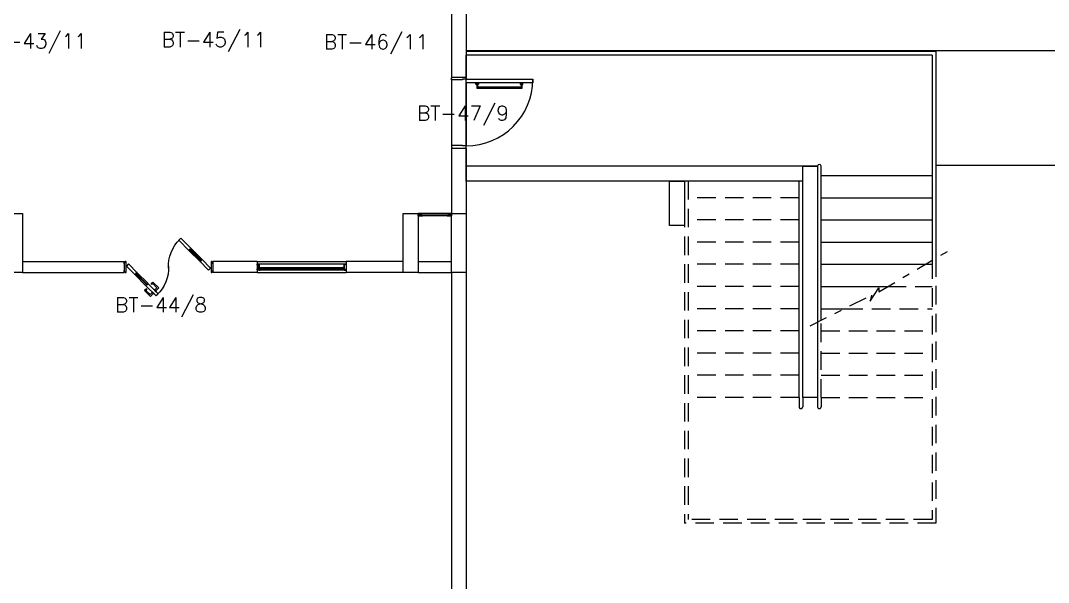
# Model space of a CAD drawing. Header units: millimetres. Extents: x 2686 to 2939, y 1294 to 1441.
# Drawn here: x 2852.3 to 2866.19, y 1309.06 to 1316.66 of the extents above; entities that cross this region are included whole.
import ezdxf

# ---------------------------------------------------------------- set-up
doc = ezdxf.new("R2010")
doc.units = ezdxf.units.MM
doc.linetypes.add('DASHDOT2', pattern=[0.5, 0.25, -0.125, 0, -0.125])
doc.linetypes.add('HIDDEN', pattern=[0.375, 0.25, -0.125])
for name, color, linetype in [('AR-ALV', 2, 'Continuous'), ('AR-CALÇADA', 1, 'Continuous'), ('AR-DASH', 1, 'DASHDOT2'), ('AR-ESCADA', 2, 'Continuous'), ('AR-ESQ', 1, 'Continuous'), ('AR-ESTC', 3, 'Continuous'), ('AR-PEITORIL', 1, 'Continuous'), ('AR-PF-maçaneta', 1, 'Continuous'), ('AR-PF-mov', 1, 'Continuous'), ('AR-PF-pm1', 2, 'Continuous'), ('AR-PF-soleira', 1, 'Continuous'), ('AR-PISO', 1, 'Continuous'), ('AR-PORTA', 1, 'Continuous'), ('DT-ESQ-BAGUETE-C', 1, 'Continuous'), ('DT-ESQ-BAGUETE-V', 1, 'Continuous'), ('DT-ESQ-CHAPA DOBRADA-V', 1, 'Continuous'), ('DT-ESQ-MARCO-V', 1, 'Continuous'), ('DT-ESQ-PERFIL CADEIRA-C', 2, 'Continuous'), ('DT-ESQ-PERFIL CADEIRA-V', 2, 'Continuous'), ('DT-ESQ-PERFIL U-C', 2, 'Continuous'), ('DT-ESQ-VENEZIANA-C', 1, 'Continuous'), ('DT-ESQ-VENEZIANA-V', 1, 'Continuous'), ('DT-ESQ-VIDRO-C', 2, 'Continuous'), ('DT-TXTMOD', 1, 'Continuous'), ('ENDEREÇO', 2, 'Continuous'), ('ES-GUARDACORPO', 2, 'Continuous'), ('maçaneta', 1, 'Continuous'), ('mov', 1, 'Continuous'), ('PM-PERFIL U-C', 2, 'Continuous'), ('PM-VIDRO', 2, 'Continuous'), ('pm1', 2, 'Continuous'), ('pm2', 2, 'Continuous'), ('PROJ2', 1, 'HIDDEN')]:
    doc.layers.add(name, color=color, linetype=linetype)
doc.styles.add('S10', font='simplex.shx', dxfattribs={"height": 0.1})
doc.styles.add('UNB1-100', font='simplex.shx', dxfattribs={"height": 0.2})

# ---------------------------------------------------------------- blocks, each defined once
blk = doc.blocks.new('EF01-P')
at = {"layer": 'DT-ESQ-BAGUETE-C', "ltscale": 0.1}
for points in [[(0.002, 0.035), (0.015, 0.035), (0.015, 0.033), (0.002, 0.033), (0.002, 0.005), (0.015, 0.005), (0.015, 0.004), (0.002, 0.004, -0.414214), (0, 0.005), (0, 0.033, -0.414214)], [(0.448, 0.035), (0.435, 0.035), (0.435, 0.033), (0.448, 0.033), (0.448, 0.005), (0.435, 0.005), (0.435, 0.004), (0.448, 0.004, 0.414214), (0.45, 0.005), (0.45, 0.033, 0.414214)]]:
    blk.add_lwpolyline(points, format="xyb", close=True, dxfattribs=at)
at = {"layer": 'DT-ESQ-PERFIL CADEIRA-C', "ltscale": 0.1}
for points in [[(0.01, 0.002), (0.01, 0.003), (0.002, 0.003, 1), (0.002, 0), (0.015, 0, 0.414214), (0.016, 0.002), (0.016, 0.033), (0.043, 0.033)], [(0.043, 0.006), (0.018, 0.006), (0.018, 0.016), (0.016, 0.016), (0.016, 0.006, 0.414214), (0.018, 0.005), (0.043, 0.005), (0.056, 0.005, 1), (0.056, 0.008), (0.043, 0.008), (0.043, 0.02), (0.043, 0.032), (0.056, 0.032, 1), (0.056, 0.035), (0.043, 0.035), (0.016, 0.035, 0.414214), (0.015, 0.033), (0.015, 0.002), (0.002, 0.002)], [(0.041, 0.02), (0.041, 0.032, -0.414214), (0.043, 0.033), (0.056, 0.033)], [(0.041, 0.02), (0.041, 0.008, 0.414214), (0.043, 0.006), (0.056, 0.006)], [(0.407, 0.006), (0.432, 0.006), (0.432, 0.016), (0.433, 0.016), (0.433, 0.006, -0.414214), (0.432, 0.005), (0.407, 0.005), (0.394, 0.005, -1), (0.394, 0.008), (0.407, 0.008), (0.407, 0.02), (0.407, 0.032), (0.394, 0.032, -1), (0.394, 0.035), (0.407, 0.035), (0.433, 0.035, -0.414214), (0.435, 0.033), (0.435, 0.002), (0.448, 0.002)], [(0.408, 0.02), (0.408, 0.032, 0.414214), (0.407, 0.033), (0.394, 0.033)], [(0.408, 0.02), (0.408, 0.008, -0.414214), (0.407, 0.006), (0.394, 0.006)], [(0.44, 0.002), (0.44, 0.003), (0.448, 0.003, -1), (0.448, 0), (0.435, 0, -0.414214), (0.433, 0.002), (0.433, 0.033), (0.407, 0.033)]]:
    blk.add_lwpolyline(points, format="xyb", dxfattribs=at)
at = {"layer": 'DT-ESQ-PERFIL CADEIRA-V', "ltscale": 0.1}
blk.add_line((0.015, 0), (0.435, 0), dxfattribs=at)
at = {"layer": 'DT-ESQ-VENEZIANA-C', "ltscale": 0.1}
for p, q in [((0.043, 0.011), (0.407, 0.011)), ((0.043, 0.009), (0.407, 0.009))]:
    blk.add_line(p, q, dxfattribs=at)
at = {"layer": 'DT-ESQ-VENEZIANA-V', "ltscale": 0.1}
blk.add_line((0.043, 0.031), (0.407, 0.031), dxfattribs=at)
blk = doc.blocks.new('ES-2P-2PAV-D')
at = {"layer": 'AR-DASH'}
for p, q in [((5.578, -2.445), (6.569, -1.865)), ((4.649, -2.906), (5.48, -2.491)), ((5.462, -2.571), (5.578, -2.393)), ((5.48, -2.491), (5.462, -2.571)), ((5.578, -2.393), (5.578, -2.445))]:
    blk.add_line(p, q, dxfattribs=at)
at = {"layer": 'AR-ESTC'}
for points in [[(4.55, -1.325), (4.55, -1.295), (4.55, -0.75), (4.75, -0.75), (4.75, -1.295), (4.75, -1.325), (4.75, -3.875), (4.55, -3.875)], [(2.75, -0.95), (2.95, -0.95), (2.95, -1.55), (2.75, -1.55)]]:
    blk.add_lwpolyline(points, close=True, dxfattribs=at)
at = {"layer": 'AR-PISO'}
for p, q in [((0, -0.75), (0, 0.75)), ((4.8, -0.875), (6.3, -0.875)), ((4.8, -1.175), (6.3, -1.175)), ((4.8, -1.475), (6.3, -1.475)), ((4.8, -1.775), (6.3, -1.775)), ((4.8, -2.075), (6.21, -2.075)), ((4.8, -2.375), (5.697, -2.375)), ((4.8, -2.675), (5.111, -2.675))]:
    blk.add_line(p, q, dxfattribs=at)
at = {"layer": 'ES-GUARDACORPO'}
for p, q in [((6.35, 0.8), (0, 0.8)), ((0, 0.8), (0, 0.8)), ((0, 0.8), (0, 0.75)), ((6.3, 0.75), (0, 0.75)), ((6.3, 0.75), (6.3, -2.023)), ((6.35, 0.8), (6.35, -1.993)), ((4.75, -0.75), (0, -0.75)), ((0, -0.95), (0, -0.75)), ((4.8, -0.875), (4.8, -0.75)), ((4.55, -0.95), (0, -0.95)), ((4.5, -3.875), (4.5, -0.95)), ((4.8, -2.83), (4.8, -0.875))]:
    blk.add_line(p, q, dxfattribs=at)
blk.add_arc((4.775, -0.75), 0.025, 0, 180, dxfattribs=at)
at = {"layer": 'PROJ2'}
for p, q in [((2.95, -0.95), (2.95, -5.575)), ((3, -0.95), (3, -5.525)), ((4.5, -1.175), (3, -1.175)), ((4.5, -1.475), (3, -1.475)), ((4.5, -1.775), (3, -1.775)), ((4.5, -2.075), (3, -2.075)), ((6.21, -2.075), (6.3, -2.075)), ((6.3, -2.023), (6.3, -5.525)), ((6.35, -1.993), (6.35, -5.575)), ((4.5, -2.375), (3, -2.375)), ((5.697, -2.375), (6.3, -2.375)), ((4.5, -2.675), (3, -2.675)), ((5.111, -2.675), (6.3, -2.675)), ((4.8, -3.875), (4.8, -2.83)), ((4.5, -2.975), (3, -2.975)), ((4.8, -2.975), (6.3, -2.975)), ((4.5, -3.275), (3, -3.275)), ((4.8, -3.275), (6.3, -3.275)), ((4.5, -3.575), (3, -3.575)), ((4.8, -3.575), (6.3, -3.575)), ((4.5, -3.875), (3, -3.875)), ((4.5, -3.875), (4.5, -4)), ((4.55, -3.875), (4.55, -4)), ((4.75, -3.875), (4.75, -4)), ((4.8, -3.875), (6.3, -3.875)), ((4.8, -3.875), (4.8, -4)), ((6.3, -5.525), (3, -5.525)), ((6.35, -5.575), (2.95, -5.575))]:
    blk.add_line(p, q, dxfattribs=at)
for centre in [(4.525, -4), (4.775, -4)]:
    blk.add_arc(centre, 0.025, 180, 0, dxfattribs=at)
blk = doc.blocks.new('pcf-alv-01p-esq')
at = {"layer": 'AR-PF-maçaneta'}
blk.add_line((0.13, 0.342), (0.13, 0.957), dxfattribs=at)
for points in [[(0.09, 0.957), (0.105, 0.957), (0.105, 0.962), (0.095, 0.967), (0.08, 0.967), (0.08, 0.932), (0.095, 0.932), (0.105, 0.937), (0.105, 0.942), (0.09, 0.942)], [(0.13, 0.357), (0.09, 0.357), (0.09, 0.342), (0.15, 0.342), (0.15, 0.957), (0.09, 0.957), (0.09, 0.942), (0.13, 0.942)], [(0.09, 0.342), (0.105, 0.342), (0.105, 0.337), (0.095, 0.332), (0.08, 0.332), (0.08, 0.367), (0.095, 0.367), (0.105, 0.362), (0.105, 0.357), (0.09, 0.357)]]:
    blk.add_lwpolyline(points, dxfattribs=at)
at = {"layer": 'AR-PF-mov'}
blk.add_arc((0.03, 0.2), 0.9, 0, 90, dxfattribs=at)
at = {"layer": 'AR-PF-pm1'}
for p, q in [((0, 0.01), (0, 0.19)), ((0.01, 0.19), (0, 0.19)), ((0.01, 0.2), (0.03, 0.2)), ((0.01, 0.2), (0.01, 0.19)), ((0.03, 0.2), (0.03, 0.15)), ((0.03, 0.15), (0.035, 0.15)), ((0.035, 0.15), (0.035, 0)), ((0.93, 0.15), (0.925, 0.15)), ((0.925, 0.15), (0.925, 0)), ((0.95, 0.2), (0.93, 0.2)), ((0.93, 0.2), (0.93, 0.15)), ((0.95, 0.2), (0.95, 0.19)), ((0.95, 0.19), (0.96, 0.19)), ((0.96, 0.01), (0.96, 0.19)), ((0.01, 0.01), (0, 0.01)), ((0.01, 0), (0.01, 0.01)), ((0.035, 0), (0.01, 0)), ((0.925, 0), (0.95, 0)), ((0.95, 0), (0.95, 0.01)), ((0.95, 0.01), (0.96, 0.01))]:
    blk.add_line(p, q, dxfattribs=at)
blk.add_lwpolyline([(0.08, 1.1), (0.08, 0.2), (0.03, 0.2), (0.03, 1.1)], close=True, dxfattribs=at)
at = {"layer": 'AR-PF-soleira'}
for p, q in [((0.08, 0.2), (0.93, 0.2)), ((0.035, 0), (0.925, 0))]:
    blk.add_line(p, q, dxfattribs=at)
blk = doc.blocks.new('EF05B-P')
at = {"layer": 'DT-ESQ-BAGUETE-C', "ltscale": 0.1}
for points in [[(0.039, -0.05), (0.0255, -0.05), (0.0255, -0.0485), (0.039, -0.0485), (0.039, -0.0365), (0.0255, -0.0365), (0.0255, -0.035), (0.039, -0.035, -0.4142136), (0.0405, -0.0365), (0.0405, -0.0485, -0.4142136)], [(1.161, -0.05), (1.1745, -0.05), (1.1745, -0.0485), (1.161, -0.0485), (1.161, -0.0365), (1.1745, -0.0365), (1.1745, -0.035), (1.161, -0.035, 0.4142136), (1.1595, -0.0365), (1.1595, -0.0485, 0.4142136)]]:
    blk.add_lwpolyline(points, format="xyb", close=True, dxfattribs=at)
at = {"layer": 'DT-ESQ-BAGUETE-V', "ltscale": 0.1}
blk.add_line((1.161, -0.05), (0.039, -0.05), dxfattribs=at)
at = {"layer": 'DT-ESQ-CHAPA DOBRADA-V', "ltscale": 0.1}
blk.add_line((1.16, -0.067), (0.04, -0.067), dxfattribs=at)
at = {"layer": 'DT-ESQ-MARCO-V', "ltscale": 0.1}
for p, q in [((0.0235, -0.035), (1.1765, -0.035)), ((0.0235, -0.115), (1.1765, -0.115))]:
    blk.add_line(p, q, dxfattribs=at)
at = {"layer": 'DT-ESQ-PERFIL U-C', "ltscale": 0.1}
for points in [[(0.025, -0.0655), (0.025, -0.0655, 0.4142136), (0.0235, -0.067), (0.0235, -0.1135), (0.0015, -0.1135), (0.0015, -0.1), (0, -0.1), (0, -0.1135, 0.4142136), (0.0015, -0.115), (0.0235, -0.115, 0.4142136), (0.025, -0.1135), (0.025, -0.067), (0.04, -0.067, 1), (0.04, -0.064), (0.025, -0.064), (0.025, -0.0365, 0.4142136), (0.0235, -0.035), (0.0015, -0.035, 0.4142136), (0, -0.0365), (0, -0.05), (0.0015, -0.05), (0.0015, -0.0365), (0.0235, -0.0365), (0.0235, -0.064, 0.4142136), (0.025, -0.0655), (0.04, -0.0655)], [(1.175, -0.0655), (1.175, -0.0655, -0.4142136), (1.1765, -0.067), (1.1765, -0.1135), (1.1985, -0.1135), (1.1985, -0.1), (1.2, -0.1), (1.2, -0.1135, -0.4142136), (1.1985, -0.115), (1.1765, -0.115, -0.4142136), (1.175, -0.1135), (1.175, -0.067), (1.16, -0.067, -1), (1.16, -0.064), (1.175, -0.064), (1.175, -0.0365, -0.4142136), (1.1765, -0.035), (1.1985, -0.035, -0.4142136), (1.2, -0.0365), (1.2, -0.05), (1.1985, -0.05), (1.1985, -0.0365), (1.1765, -0.0365), (1.1765, -0.064, -0.4142136), (1.175, -0.0655), (1.16, -0.0655)]]:
    blk.add_lwpolyline(points, format="xyb", dxfattribs=at)
at = {"layer": 'DT-ESQ-VIDRO-C', "ltscale": 0.1}
blk.add_lwpolyline([(0.027, -0.062), (0.027, -0.052), (1.173, -0.052), (1.173, -0.062)], close=True, dxfattribs=at)
at = {"layer": 'DT-TXTMOD', "ltscale": 0.1, "style": 'S10', "flags": 3}
blk.add_attdef('EF05B', (0.05, 0), '', height=0.1, dxfattribs=at)
blk = doc.blocks.new('PM7B')
at = {"layer": 'maçaneta'}
for points in [[(0.732, -0.208), (0.771, -0.247), (0.785, -0.233), (0.758, -0.206, -0.414214), (0.758, -0.204), (0.813, -0.148), (0.827, -0.162), (0.834, -0.155), (0.81, -0.13)], [(0.806, -0.282), (0.845, -0.321), (0.923, -0.243), (0.898, -0.219), (0.891, -0.226), (0.905, -0.24), (0.849, -0.295, -0.414214), (0.847, -0.295), (0.82, -0.268)], [(0.845, -0.321), (0.806, -0.282), (0.82, -0.268), (0.847, -0.295, 0.414214), (0.849, -0.295), (0.905, -0.24), (0.891, -0.226), (0.898, -0.219), (0.923, -0.243)]]:
    blk.add_lwpolyline(points, format="xyb", close=True, dxfattribs=at)
for points in [[(0.792, -0.226), (0.764, -0.254), (0.767, -0.258), (0.795, -0.229)], [(0.792, -0.226), (0.764, -0.254), (0.767, -0.258), (0.795, -0.229)], [(0.827, -0.261), (0.799, -0.289), (0.795, -0.286), (0.824, -0.258)], [(0.827, -0.261), (0.799, -0.289), (0.795, -0.286), (0.824, -0.258)]]:
    blk.add_lwpolyline(points, close=True, dxfattribs=at)
at = {"layer": 'mov'}
for centre, start, end in [((0.099, 0.089), 356.8029, 46.3992), ((1.101, 0.061), 176.8029, 226.3992)]:
    blk.add_arc(centre, 0.501, start, end, dxfattribs=at)
at = {"layer": 'PM-PERFIL U-C'}
for p, q in [((0.001, 0.14), (0.01, 0.14)), ((0.01, 0.14), (0.01, 0.149)), ((0.012, 0.15), (0.023, 0.15)), ((0.023, 0.148), (0.012, 0.148)), ((0.012, 0.148), (0.012, 0.14)), ((0.023, 0.148), (0.023, 0.002)), ((0.025, 0.149), (0.025, 0.001)), ((1.175, 0.149), (1.175, 0.001)), ((1.188, 0.15), (1.176, 0.15)), ((1.177, 0.148), (1.188, 0.148)), ((1.177, 0.148), (1.177, 0.002)), ((1.188, 0.148), (1.188, 0.14)), ((1.19, 0.14), (1.19, 0.149)), ((1.198, 0.14), (1.19, 0.14)), ((0, 0.12), (0, 0.139)), ((0.002, 0.12), (0, 0.12)), ((0, 0.012), (0, 0.03)), ((0, 0.03), (0.002, 0.03)), ((0.01, 0.01), (0.001, 0.01)), ((0.01, 0.138), (0.002, 0.138)), ((0.002, 0.138), (0.002, 0.12)), ((0.002, 0.03), (0.002, 0.012)), ((0.002, 0.012), (0.01, 0.012)), ((0.01, 0.001), (0.01, 0.01)), ((0.012, 0.01), (0.012, 0.002)), ((0.012, 0.002), (0.023, 0.002)), ((0.023, 0), (0.012, 0)), ((1.188, 0.002), (1.177, 0.002)), ((1.176, 0), (1.188, 0)), ((1.188, 0.01), (1.188, 0.002)), ((1.189, 0.138), (1.198, 0.138)), ((1.198, 0.012), (1.189, 0.012)), ((1.19, 0.01), (1.198, 0.01)), ((1.19, 0.001), (1.19, 0.01)), ((1.198, 0.138), (1.198, 0.12)), ((1.198, 0.12), (1.2, 0.12)), ((1.198, 0.03), (1.198, 0.012)), ((1.2, 0.03), (1.198, 0.03)), ((1.2, 0.12), (1.2, 0.139)), ((1.2, 0.012), (1.2, 0.03))]:
    blk.add_line(p, q, dxfattribs=at)
for centre, start, end in [((0.001, 0.139), 90, 180), ((0.012, 0.149), 90, 180), ((0.01, 0.14), 270, 0), ((0.023, 0.149), 0, 90), ((1.176, 0.149), 90, 180), ((1.188, 0.149), 0, 90), ((1.189, 0.14), 180, 270), ((1.198, 0.139), 0, 90), ((0.001, 0.012), 180, 270), ((0.01, 0.01), 0, 90), ((0.012, 0.001), 180, 270), ((0.023, 0.001), 269.9386, 0), ((1.176, 0.001), 180, 270.0614), ((1.189, 0.01), 90, 180), ((1.188, 0.001), 270, 0), ((1.198, 0.012), 270, 0)]:
    blk.add_arc(centre, 0.0015, start, end, dxfattribs=at)
at = {"layer": 'PM-VIDRO'}
for p, q in [((0.161, 0.171), (0.302, 0.312)), ((0.309, 0.305), (0.168, 0.164)), ((0.891, -0.155), (1.032, -0.014)), ((1.039, -0.021), (0.898, -0.162))]:
    blk.add_line(p, q, dxfattribs=at)
at = {"layer": 'pm1'}
for p, q in [((0.302, 0.312), (0.291, 0.323)), ((0.302, 0.312), (0.309, 0.319)), ((0.327, 0.302), (0.309, 0.319)), ((0.316, 0.312), (0.309, 0.305)), ((0.32, 0.294), (0.309, 0.305)), ((0.327, 0.302), (0.32, 0.294)), ((0.03, 0.061), (0.15, 0.181)), ((0.178, 0.153), (0.058, 0.033)), ((0.15, 0.181), (0.161, 0.171)), ((0.154, 0.164), (0.161, 0.171)), ((0.171, 0.146), (0.154, 0.164)), ((0.168, 0.164), (0.161, 0.157)), ((0.168, 0.164), (0.178, 0.153)), ((0.178, 0.153), (0.171, 0.146)), ((0.058, 0.033), (0.03, 0.061)), ((1.022, -0.003), (1.029, 0.004)), ((1.029, 0.004), (1.046, -0.014)), ((1.032, -0.014), (1.039, -0.007)), ((1.046, -0.014), (1.039, -0.021)), ((0.873, -0.152), (0.88, -0.144)), ((0.873, -0.152), (0.891, -0.169)), ((0.88, -0.144), (0.891, -0.155)), ((0.884, -0.162), (0.891, -0.155)), ((0.898, -0.162), (0.891, -0.169)), ((0.898, -0.162), (0.909, -0.173))]:
    blk.add_line(p, q, dxfattribs=at)
for points in [[(0.291, 0.323), (0.433, 0.464), (0.461, 0.436), (0.32, 0.294)], [(1.032, -0.014), (1.022, -0.003), (1.142, 0.117), (1.17, 0.089), (1.05, -0.031), (1.039, -0.021)], [(0.909, -0.173), (0.767, -0.314), (0.739, -0.286), (0.873, -0.152)]]:
    blk.add_lwpolyline(points, dxfattribs=at)
at = {"layer": 'pm2', "color": 1}
for p, q in [((0.15, 0.181), (0.291, 0.323)), ((0.32, 0.294), (0.178, 0.153)), ((0.88, -0.144), (1.022, -0.003)), ((1.05, -0.031), (0.909, -0.173))]:
    blk.add_line(p, q, dxfattribs=at)

msp = doc.modelspace()

# ---------------------------------------------------------------- linework, layer by layer
msp.add_line((2854.896, 1313.25), (2854.896, 1313.26))
at = {"layer": 'AR-ALV'}
for p, q in [((2858.321, 1320.375), (2858.321, 1315.892)), ((2858.121, 1316.775), (2858.121, 1315.892)), ((2858.121, 1315.892), (2858.321, 1315.892)), ((2858.121, 1314.932), (2858.321, 1314.932)), ((2858.121, 1314.932), (2858.121, 1314.05)), ((2858.321, 1314.932), (2858.321, 1314.05)), ((2852.321, 1313.4), (2853.696, 1313.4)), ((2853.696, 1313.4), (2853.696, 1313.25)), ((2854.896, 1313.4), (2854.896, 1313.25)), ((2855.496, 1313.4), (2854.896, 1313.4)), ((2855.496, 1313.4), (2855.496, 1313.25)), ((2857.471, 1313.4), (2856.696, 1313.4)), ((2856.696, 1313.4), (2856.696, 1313.25)), ((2857.671, 1313.4), (2858.121, 1313.4)), ((2852.321, 1313.25), (2853.696, 1313.25)), ((2855.496, 1313.25), (2854.896, 1313.25)), ((2857.471, 1313.25), (2856.696, 1313.25)), ((2857.671, 1313.25), (2858.121, 1313.25)), ((2858.121, 1313.25), (2858.121, 1304.925)), ((2858.321, 1313.25), (2858.321, 1304.925))]:
    msp.add_line(p, q, dxfattribs=at)
at = {"layer": 'AR-CALÇADA'}
for p, q in [((2858.321, 1316.25), (2874.471, 1316.25)), ((2864.671, 1314.7), (2874.471, 1314.7))]:
    msp.add_line(p, q, dxfattribs=at)
at = {"layer": 'AR-ESTC'}
for points in [[(2852.321, 1313.25), (2852.121, 1313.25), (2852.121, 1314.05), (2852.321, 1314.05)], [(2857.671, 1313.25), (2857.471, 1313.25), (2857.471, 1314.05), (2857.671, 1314.05)], [(2858.321, 1313.25), (2858.121, 1313.25), (2858.121, 1314.05), (2858.321, 1314.05)]]:
    msp.add_lwpolyline(points, close=True, dxfattribs=at)
at = {"layer": 'AR-PEITORIL'}
for p, q in [((2855.496, 1313.4), (2856.696, 1313.4)), ((2855.496, 1313.25), (2856.696, 1313.25))]:
    msp.add_line(p, q, dxfattribs=at)

# ---------------------------------------------------------------- block references
at = {"layer": 'AR-ESCADA'}
msp.add_blockref('ES-2P-2PAV-D', (2858.321, 1315.437), dxfattribs=at)
at = {"layer": 'AR-ESQ', "rotation": 180}
for name, p in [('EF01-P', (2858.121, 1314.05)), ('EF05B-P', (2856.696, 1313.25))]:
    msp.add_blockref(name, p, dxfattribs=at)
at = {"layer": 'AR-PORTA', "rotation": 270}
msp.add_blockref('pcf-alv-01p-esq', (2858.121, 1315.892), dxfattribs=at)
at = {"layer": 'AR-PORTA', "xscale": -1}
msp.add_blockref('PM7B', (2854.896, 1313.25), dxfattribs=at)

# ---------------------------------------------------------------- texts
at = {"layer": 'ENDEREÇO', "style": 'UNB1-100'}
for s, p in [('BT-43/11', (2851.779, 1316.279)), ('BT-45/11', (2854.204, 1316.298)), ('BT-46/11', (2856.396, 1316.267)), ('BT-47/9', (2857.655, 1315.303)), ('BT-44/8', (2853.574, 1312.713))]:
    msp.add_text(s, height=0.2, dxfattribs=at).set_placement(p)

doc.saveas('drawing.dxf')
